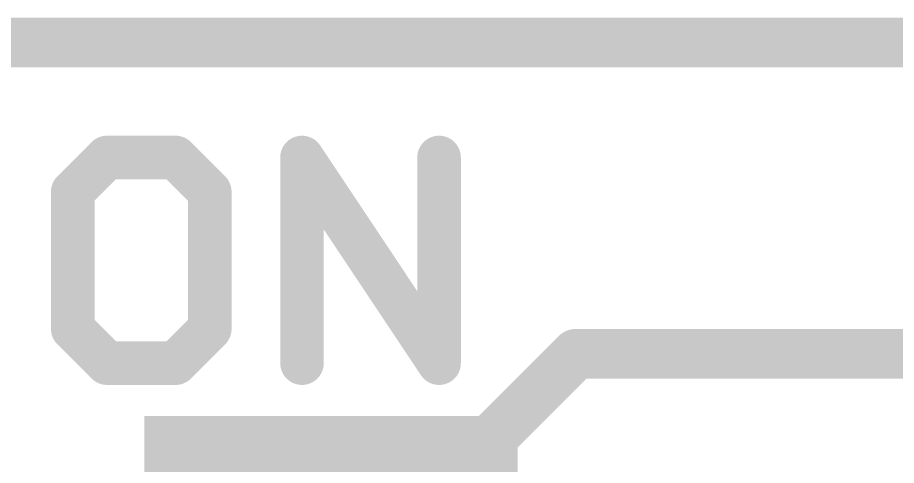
# Model space of a CAD drawing. Extents: x -0.1 to 26.8, y -10.2 to 23.
# Drawn here: x 6.341 to 9.927, y 21.135 to 22.962 of the extents above; entities that cross this region are included whole.
import ezdxf

# ---------------------------------------------------------------- set-up
doc = ezdxf.new("R2010")
doc.units = 0
for name, color, linetype in [('1', 12, 'CONTINUOUS'), ('16', 132, 'CONTINUOUS'), ('20', 53, 'CONTINUOUS'), ('21', 41, 'CONTINUOUS'), ('51', 53, 'CONTINUOUS')]:
    doc.layers.add(name, color=color, linetype=linetype)

# ---------------------------------------------------------------- blocks, each defined once
blk = doc.blocks.new('RECT')
blk.add_solid([(-0.5, -0.5), (0.5, -0.5), (-0.5, 0.5), (0.5, 0.5)])

msp = doc.modelspace()

# ---------------------------------------------------------------- linework, layer by layer
at = {"layer": '1', "const_width": 0.2032}
msp.add_lwpolyline([(26.67, 22.86), (0, 22.86)], dxfattribs=at)
at = {"layer": '16', "const_width": 0.2032}
msp.add_lwpolyline([(26.67, 22.86), (0, 22.86)], dxfattribs=at)
at = {"layer": '20', "const_width": 0.2032}
msp.add_lwpolyline([(26.67, 22.86), (0, 22.86)], dxfattribs=at)
at = {"layer": '21'}
for points, const_width in [([(6.7057, 22.3908), (6.5659, 22.251)], 0.1778), ([(6.9854, 22.3908), (6.7057, 22.3908)], 0.1778), ([(7.1252, 22.251), (6.9854, 22.3908)], 0.1778), ([(7.5014, 21.5519), (7.5014, 22.3908)], 0.1778), ([(7.5014, 22.3908), (8.0607, 21.5519)], 0.1778), ([(8.0607, 21.5519), (8.0607, 22.3908)], 0.1778), ([(6.5659, 22.251), (6.5659, 21.6917)], 0.1778), ([(7.1252, 21.6917), (7.1252, 22.251)], 0.1778), ([(6.5659, 21.6917), (6.7057, 21.5519)], 0.1778), ([(6.9854, 21.5519), (7.1252, 21.6917)], 0.1778), ([(8.62, 21.59), (11.7, 21.59)], 0.2032), ([(6.7057, 21.5519), (6.9854, 21.5519)], 0.1778)]:
    msp.add_lwpolyline(points, dxfattribs=dict(at, const_width=const_width))
for points, const_width in [([(6.7057, 22.4353, 1), (6.7057, 22.3464)], 0.0889), ([(6.7371, 22.3594, 1), (6.6743, 22.4222)], 0.0889), ([(7.0168, 22.4222, 1), (6.9539, 22.3594)], 0.0889), ([(6.9854, 22.3464, 1), (6.9854, 22.4353)], 0.0889), ([(7.5384, 22.4155, 1), (7.4644, 22.3662)], 0.0889), ([(7.5459, 22.3908, 1), (7.457, 22.3908)], 0.0889), ([(8.1051, 22.3908, 1), (8.0162, 22.3908)], 0.0889), ([(6.6104, 22.251, 1), (6.5214, 22.251)], 0.0889), ([(6.5345, 22.2824, 1), (6.5973, 22.2196)], 0.0889), ([(7.1696, 22.251, 1), (7.0807, 22.251)], 0.0889), ([(7.0937, 22.2196, 1), (7.1566, 22.2824)], 0.0889), ([(6.5973, 21.7231, 1), (6.5345, 21.6603)], 0.0889), ([(7.1566, 21.6603, 1), (7.0937, 21.7231)], 0.0889), ([(6.5214, 21.6917, 1), (6.6104, 21.6917)], 0.0889), ([(7.0807, 21.6917, 1), (7.1696, 21.6917)], 0.0889), ([(8.62, 21.6408, 1), (8.62, 21.5392)], 0.1016), ([(6.7057, 21.5964, 1), (6.7057, 21.5074)], 0.0889), ([(6.6743, 21.5205, 1), (6.7371, 21.5833)], 0.0889), ([(6.9539, 21.5833, 1), (7.0168, 21.5205)], 0.0889), ([(6.9854, 21.5074, 1), (6.9854, 21.5964)], 0.0889), ([(7.457, 21.5519, 1), (7.5459, 21.5519)], 0.0889), ([(8.0162, 21.5519, 1), (8.1051, 21.5519)], 0.0889), ([(8.0237, 21.5272, 1), (8.0977, 21.5766)], 0.0889)]:
    msp.add_lwpolyline(points, format="xyb", dxfattribs=dict(at, const_width=const_width))
at = {"layer": '51', "const_width": 0.2032}
msp.add_lwpolyline([(7.62, 20.59), (8.62, 21.59)], dxfattribs=at)
at = {"layer": '51', "const_width": 0.1016}
msp.add_lwpolyline([(8.6559, 21.5541, 1), (8.5841, 21.6259)], format="xyb", dxfattribs=at)

# ---------------------------------------------------------------- block references
at = {"layer": '1', "xscale": 0.762, "yscale": 1.524, "rotation": 270}
msp.add_blockref('RECT', (7.62, 20.955), dxfattribs=at)

doc.saveas('drawing.dxf')
